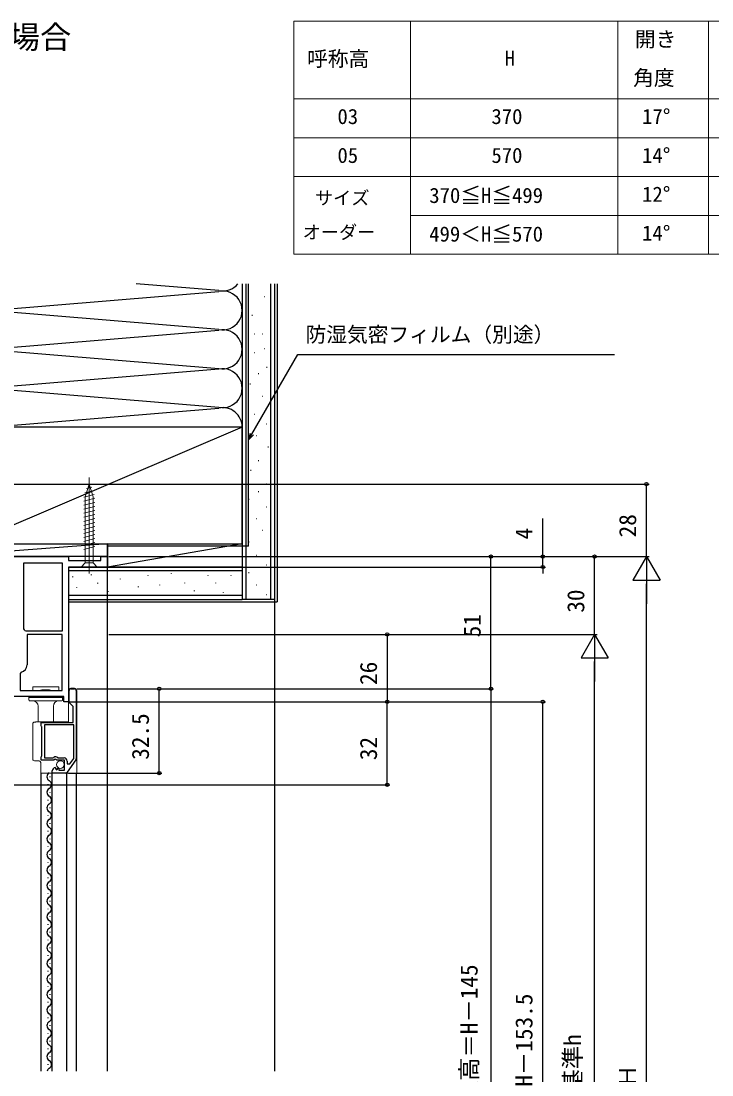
# Model space of a CAD drawing. Units: millimetres, scale not verified. Extents: x -525 to 525, y -783 to 779.
# Drawn here: x -299.3 to -32.7, y -431.2 to -24.5 of the extents above; entities that cross this region are included whole.
import ezdxf
from ezdxf.enums import TextEntityAlignment as Align

# ---------------------------------------------------------------- set-up
doc = ezdxf.new("R2010")
doc.units = ezdxf.units.MM
doc.header["$LTSCALE"] = 4
doc.layers.add('0-1_TABLE1', color=7, linetype='Continuous', lineweight=18)
doc.layers.add('0-5_YKK_13', color=4, linetype='Continuous', lineweight=18)
for name, color, linetype in [('0-2_USER1', 3, 'Continuous'), ('0-3_YKK_11', 7, 'Continuous'), ('0-4_YKK_12', 2, 'Continuous'), ('0-7_YKK_D', 6, 'Continuous'), ('0-9_YSS_K', 3, 'Continuous'), ('0-A_YSS_KE', 3, 'Continuous')]:
    doc.layers.add(name, color=color, linetype=linetype)
doc.styles.add('ＭＳ ゴシック', font='')
doc.styles.get('ＭＳ ゴシック').set_extended_font_data('MS Gothic')

msp = doc.modelspace()

# ---------------------------------------------------------------- linework, layer by layer
at = {"layer": '0-1_TABLE1'}
for p, q in [((-194.005, -24.489), (35.995, -24.489)), ((-194.005, -24.489), (-194.005, -114.489)), ((-149.005, -24.489), (-149.005, -114.489)), ((-69.005, -24.489), (-69.005, -114.489)), ((-34.005, -24.489), (-34.005, -114.489)), ((-194.005, -54.489), (35.995, -54.489)), ((-194.005, -69.489), (35.995, -69.489)), ((-194.005, -84.489), (35.995, -84.489)), ((-149.005, -99.489), (35.995, -99.489)), ((-194.005, -114.489), (35.995, -114.489))]:
    msp.add_line(p, q, dxfattribs=at)
at = {"layer": '0-3_YKK_11'}
for p, q in [((-280.8, -287.066), (-280.8, -282.856)), ((-280.1, -282.156), (-278.7, -282.156)), ((-278, -282.856), (-278, -309.136)), ((-278.126, -309.537), (-281.491, -314.357))]:
    msp.add_line(p, q, dxfattribs=at)
for points in [[(-395, -231.156), (-334.4, -231.156), (-334.4, -203.156), (-331, -203.156), (-331, -205.056), (-331.5, -205.556), (-332, -206.056), (-332, -231.156), (-281, -231.156), (-281, -232.656), (-268.5, -232.656), (-268.5, -231.156), (-266, -231.156), (-266, -235.156), (-281, -235.156), (-281, -287.156), (-282.8, -287.156), (-282.8, -285.156), (-307.5, -285.156), (-307.5, -281.856)], [(-298.023, -259.445), (-298.2, -259.064), (-298.2, -233.556), (-283.4, -233.556)], [(-283.4, -233.556), (-283.4, -259.956), (-297.307, -259.956), (-297.689, -259.78)], [(-283.4, -282.756), (-283.4, -261.156), (-297, -261.156), (-297, -272.956)], [(-299.217, -275.775), (-299.6, -276.261), (-299.6, -282.756), (-283.4, -282.756)], [(-286.118, -312.557), (-285.907, -312.808), (-285.992, -313.127), (-285.524, -313.398), (-284.947, -312.82), (-284.7, -312.923), (-284.7, -313.556), (-282.5, -313.556), (-282.5, -309.756), (-285.5, -309.756), (-285.8, -309.456), (-286.128, -309.303), (-286.668, -309.756), (-291.5, -309.756), (-291.5, -308.43), (-291.4, -308.256), (-291.3, -308.083), (-291.3, -296.83), (-291.4, -296.656), (-291.5, -296.483), (-291.5, -295.156), (-279.2, -295.156), (-279.2, -288.956), (-280.595, -287.561)], [(-279, -309.042), (-279, -296.056), (-290.3, -296.056), (-290.3, -308.856), (-286.996, -308.856), (-286.707, -308.614)], [(-285.157, -308.749), (-284.927, -308.856), (-282.7, -308.856)], [(-281.5, -310.056), (-281.5, -311.156), (-280.476, -311.156), (-279, -309.042)], [(-282.065, -314.656), (-287.3, -314.656), (-287.3, -313.852)]]:
    msp.add_lwpolyline(points, dxfattribs=at)
for centre, radius, start, end in [((-299.9, -261.656), 2.9, 40.32022, 49.67978), ((-299.9, -272.956), 2.9, 283.60896, 359.99999), ((-280.1, -282.856), 0.7, 90.00001, 179.99999), ((-278.7, -282.856), 0.7, 0.00001, 89.99999), ((-280.1, -287.066), 0.7, 179.99997, 224.99996), ((-286, -309.456), 1.1, 40.00519, 130.00001), ((-282.7, -310.056), 1.2, 0.00001, 89.99999), ((-286, -313.852), 1.3, 95.2159, 180.00002), ((-278.7, -309.136), 0.7, 325.08065, 0.00008), ((-282.065, -313.956), 0.7, 270.00002, 325.08063)]:
    msp.add_arc(centre, radius, start, end, dxfattribs=at)
at = {"layer": '0-4_YKK_12'}
for p, q in [((-266, -429.656), (-266, -234.656)), ((-291.5, -429.656), (-291.5, -314.656)), ((-288.068, -316.201), (-288.068, -316.001)), ((-287.3, -429.656), (-287.3, -314.656)), ((-281.75, -314.656), (-281.72, -429.656)), ((-278, -314.656), (-278, -429.656)), ((-288.828, -319.201), (-288.828, -319.001)), ((-288.828, -325.201), (-288.828, -325.001)), ((-288.068, -322.201), (-288.068, -322.001)), ((-288.068, -328.201), (-288.068, -328.001)), ((-288.828, -331.201), (-288.828, -331.001)), ((-288.828, -337.201), (-288.828, -337.001)), ((-288.068, -334.201), (-288.068, -334.001)), ((-288.068, -340.201), (-288.068, -340.001)), ((-288.828, -343.201), (-288.828, -343.001)), ((-288.828, -349.201), (-288.828, -349.001)), ((-288.068, -346.201), (-288.068, -346.001)), ((-288.068, -352.201), (-288.068, -352.001)), ((-288.828, -355.201), (-288.828, -355.001)), ((-288.828, -361.201), (-288.828, -361.001)), ((-288.068, -358.201), (-288.068, -358.001)), ((-288.068, -364.201), (-288.068, -364.001)), ((-288.828, -367.201), (-288.828, -367.001)), ((-288.068, -370.201), (-288.068, -370.001)), ((-288.828, -373.201), (-288.828, -373.001)), ((-288.068, -376.201), (-288.068, -376.001)), ((-288.828, -379.201), (-288.828, -379.001)), ((-288.068, -382.201), (-288.068, -382.001)), ((-288.828, -385.201), (-288.828, -385.001)), ((-288.068, -388.201), (-288.068, -388.001)), ((-288.828, -391.201), (-288.828, -391.001)), ((-288.068, -394.201), (-288.068, -394.001)), ((-288.828, -397.201), (-288.828, -397.001)), ((-288.068, -400.201), (-288.068, -400.001)), ((-288.828, -403.201), (-288.828, -403.001)), ((-288.068, -406.201), (-288.068, -406.001)), ((-288.828, -409.201), (-288.828, -409.001)), ((-288.068, -412.201), (-288.068, -412.001)), ((-288.828, -415.201), (-288.828, -415.001)), ((-288.068, -418.201), (-288.068, -418.001)), ((-288.828, -421.201), (-288.828, -421.001)), ((-288.068, -424.201), (-288.068, -424.001)), ((-288.828, -427.201), (-288.828, -427.001))]:
    msp.add_line(p, q, dxfattribs=at)
for centre, start, end in [((-287.61, -316.101), 119.20254, 240.79746), ((-287.61, -322.101), 119.20254, 240.79746), ((-289.287, -319.101), 299.20254, 60.79746), ((-289.287, -325.101), 299.20254, 60.79746), ((-287.61, -328.101), 119.20254, 240.79746), ((-287.61, -334.101), 119.20254, 240.79746), ((-289.287, -331.101), 299.20254, 60.79746), ((-289.287, -337.101), 299.20254, 60.79746), ((-287.61, -340.101), 119.20254, 240.79746), ((-287.61, -346.101), 119.20254, 240.79746), ((-289.287, -343.101), 299.20254, 60.79746), ((-289.287, -349.101), 299.20254, 60.79746), ((-287.61, -352.101), 119.20254, 240.79746), ((-289.287, -355.101), 299.20254, 60.79746), ((-287.61, -358.101), 119.20254, 240.79746), ((-289.287, -361.101), 299.20254, 60.79746), ((-287.61, -364.101), 119.20254, 240.79746), ((-289.287, -367.101), 299.20254, 60.79746), ((-287.61, -370.101), 119.20254, 240.79746), ((-289.287, -373.101), 299.20254, 60.79746), ((-287.61, -376.101), 119.20254, 240.79746), ((-289.287, -379.101), 299.20254, 60.79746), ((-287.61, -382.101), 119.20254, 240.79746), ((-289.287, -385.101), 299.20254, 60.79746), ((-287.61, -388.101), 119.20254, 240.79746), ((-289.287, -391.101), 299.20254, 60.79746), ((-287.61, -394.101), 119.20254, 240.79746), ((-289.287, -397.101), 299.20254, 60.79746), ((-287.61, -400.101), 119.20254, 240.79746), ((-289.287, -403.101), 299.20254, 60.79746), ((-287.61, -406.101), 119.20254, 240.79746), ((-287.61, -412.101), 119.20254, 240.79746), ((-289.287, -409.101), 299.20254, 60.79746), ((-289.287, -415.101), 299.20254, 60.79746), ((-287.61, -418.101), 119.20254, 240.79746), ((-287.61, -424.101), 119.20254, 240.79746), ((-289.287, -421.101), 299.20254, 60.79746), ((-289.287, -427.101), 299.20254, 60.79746), ((-287.61, -430.101), 119.20254, 164.99182)]:
    msp.add_arc(centre, 1.718, start, end, dxfattribs=at)
at = {"layer": '0-5_YKK_13'}
for p, q in [((-273, -203.156), (-274.55, -208.072)), ((-273, -203.156), (-274.55, -208.072)), ((-273, -237.656), (-273, -200.656)), ((-273, -203.156), (-271.45, -208.072)), ((-275.1, -208.223), (-271.158, -207.167)), ((-274.646, -206.549), (-271.61, -205.735)), ((-274.111, -204.853), (-272.061, -204.303)), ((-275.1, -209.776), (-270.9, -208.651)), ((-275.1, -211.329), (-270.9, -210.204)), ((-274.55, -233.606), (-274.55, -208.072)), ((-271.45, -233.606), (-271.45, -208.072)), ((-275.1, -212.882), (-270.9, -211.757)), ((-275.1, -214.435), (-270.9, -213.31)), ((-275.1, -215.988), (-270.9, -214.863)), ((-275.1, -217.541), (-270.9, -216.415)), ((-275.1, -219.094), (-270.9, -217.968)), ((-275.1, -220.647), (-270.9, -219.521)), ((-275.1, -222.2), (-270.9, -221.074)), ((-275.1, -223.752), (-270.9, -222.627)), ((-275.1, -225.305), (-270.9, -224.18)), ((-275.1, -226.858), (-270.9, -225.733)), ((-275.1, -228.411), (-270.9, -227.286)), ((-269.9, -235.156), (-271.45, -233.606)), ((-294.799, -281.458), (-294.799, -282.758)), ((-294.799, -282.758), (-294.731, -282.758)), ((-291.874, -282.758), (-294.731, -282.758)), ((-290.249, -282.546), (-289.349, -282.546)), ((-287.724, -282.758), (-284.867, -282.758)), ((-287.049, -281.458), (-284.799, -281.458)), ((-284.867, -282.758), (-284.799, -282.758)), ((-284.799, -281.458), (-284.799, -282.758)), ((-281, -286.105), (-281, -282.856)), ((-280.1, -281.956), (-279.8, -281.956)), ((-279.8, -281.956), (-278.7, -281.956)), ((-277.8, -282.856), (-277.8, -282.956)), ((-296.299, -285.458), (-296.299, -285.17)), ((-295.808, -286.775), (-296.004, -286.771)), ((-295.808, -285.458), (-291.049, -285.458)), ((-291.049, -286.858), (-295.808, -286.775)), ((-291.049, -285.458), (-288.549, -285.458)), ((-288.549, -286.858), (-291.049, -286.858)), ((-288.549, -285.458), (-283.79, -285.458)), ((-283.79, -286.775), (-288.549, -286.858)), ((-283.79, -285.16), (-284.599, -285.159)), ((-283.79, -285.458), (-283.299, -285.458)), ((-283.594, -286.771), (-283.79, -286.775)), ((-283.299, -285.17), (-283.299, -285.458)), ((-283.299, -285.458), (-283.299, -286.472)), ((-281, -294.856), (-281, -286.105)), ((-292.749, -294.959), (-292.749, -288.794)), ((-286.849, -288.794), (-286.849, -294.907)), ((-294.8, -298.284), (-294.8, -295.671)), ((-294.106, -294.971), (-293.733, -294.968)), ((-292.914, -294.96), (-281, -294.856)), ((-294.8, -299.539), (-294.8, -298.874)), ((-294.8, -304.784), (-294.8, -300.129)), ((-294.8, -306.039), (-294.8, -305.374)), ((-294.8, -309.242), (-294.8, -306.629)), ((-292.394, -309.957), (-294.106, -309.942)), ((-291.7, -314.656), (-291.7, -310.657)), ((-291.006, -314.656), (-291.7, -314.656)), ((-280.1, -314.656), (-281, -314.656)), ((-280.1, -314.656), (-278.7, -314.656))]:
    msp.add_line(p, q, dxfattribs=at)
for points in [[(-269.9, -235.156), (-276.1, -235.156), (-274.55, -233.606), (-271.45, -233.606)], [(-294.799, -281.458), (-292.549, -281.458), (-287.049, -281.458)], [(-277.8, -282.956), (-277.8, -314.656), (-278.7, -314.656)], [(-296.299, -286.472), (-296.299, -285.458), (-295.808, -285.458)], [(-292.449, -285.458), (-292.446, -285.458), (-292.295, -285.433)], [(-287.303, -285.433), (-287.153, -285.458), (-287.149, -285.458)], [(-294.657, -295.247), (-294.737, -295.382), (-294.784, -295.525), (-294.8, -295.671)], [(-294.709, -295.327), (-294.683, -295.284), (-294.657, -295.247)], [(-293.5, -294.856), (-292.915, -294.856), (-292.914, -294.96)], [(-294.8, -298.874), (-294.8, -298.79), (-294.8, -298.682), (-294.8, -298.556), (-294.8, -298.418), (-294.8, -298.284)], [(-294.8, -299.539), (-294.8, -299.623), (-294.8, -299.731), (-294.8, -299.857), (-294.8, -299.995), (-294.8, -300.129)], [(-294.8, -305.374), (-294.8, -305.29), (-294.8, -305.182), (-294.8, -305.056), (-294.8, -304.918), (-294.8, -304.784)], [(-294.8, -306.039), (-294.8, -306.123), (-294.8, -306.231), (-294.8, -306.357), (-294.8, -306.495), (-294.8, -306.629)], [(-294.657, -309.666), (-294.737, -309.531), (-294.784, -309.388), (-294.8, -309.242)], [(-291.006, -314.656), (-282.5, -314.656), (-281, -314.656)]]:
    msp.add_lwpolyline(points, dxfattribs=at)
msp.add_circle((-284.148, -311.406), 1.45, dxfattribs=at)
for centre, radius, start, end in [((-280.1, -282.856), 0.9, 90, 180), ((-278.7, -282.856), 0.9, 0, 90), ((-295.999, -286.472), 0.3, 180, 269), ((-294.749, -288.794), 2, 0, 89), ((-292.449, -284.958), 0.5, 270, 285.20453), ((-292.416, -284.973), 0.475, 281.9123, 337.10797), ((-292.414, -284.983), 0.458, 290.73966, 337.51356), ((-287.182, -284.973), 0.475, 202.89595, 258.13445), ((-287.184, -284.983), 0.458, 202.48644, 249.26034), ((-287.149, -284.958), 0.5, 254.8249, 270), ((-284.849, -288.794), 2, 91, 180), ((-283.599, -286.472), 0.3, 271, 0), ((-294.1, -295.671), 0.7, 90.5, 142.71364), ((-293.5, -295.156), 0.3, 90, 140.97935), ((-294.1, -309.242), 0.7, 217.28636, 269.5), ((-292.4, -310.657), 0.7, 0, 89.5)]:
    msp.add_arc(centre, radius, start, end, dxfattribs=at)
for centre, major_axis, ratio, start_param, end_param in [((-290.249, -282.846), (1.7, 0), 0.176327, 1.5707963, 2.8439125), ((-289.349, -282.846), (1.7, 0), 0.176327, 0.2976802, 1.5707963), ((-295.799, -285.17), (0.5, 0), 0.020408, 1.5882496, 3.1415927), ((-283.799, -285.17), (0.5, 0), 0.020408, 6.2831853, 7.8365283)]:
    msp.add_ellipse(centre, major_axis=major_axis, ratio=ratio, start_param=start_param, end_param=end_param, dxfattribs=at)
at = {"layer": '0-7_YKK_D'}
for p, q in [((-330.5, -203.156), (-57.004, -203.156)), ((-58.004, -231.156), (-58.004, -203.156)), ((-98.004, -231.156), (-98.004, -216.38)), ((-265.5, -231.156), (-57.004, -231.156)), ((-265.5, -231.156), (-117.004, -231.156)), ((-265.5, -231.156), (-57.004, -231.156)), ((-265.5, -231.156), (-77.004, -231.156)), ((-265.499, -231.156), (-97.004, -231.156)), ((-118.004, -282.156), (-118.004, -231.156)), ((-98.004, -235.156), (-98.004, -231.156)), ((-78.004, -261.156), (-78.004, -231.156)), ((-58.004, -231.156), (-63.254, -240.25)), ((-58.004, -231.156), (-52.754, -240.25)), ((-58.004, -231.156), (-58.004, -249.343)), ((-265.498, -235.156), (-97.004, -235.156)), ((-98.004, -235.156), (-98.004, -237.706)), ((-63.254, -240.25), (-52.754, -240.25)), ((-58.004, -620.656), (-58.004, -241.656)), ((-265.5, -261.156), (-77.004, -261.156)), ((-265.5, -261.156), (-157.004, -261.156)), ((-265.5, -261.156), (-77.004, -261.156)), ((-158.004, -261.156), (-158.004, -287.156)), ((-78.004, -261.156), (-83.254, -270.25)), ((-78.004, -261.156), (-72.754, -270.25)), ((-78.004, -261.156), (-78.004, -279.343)), ((-83.254, -270.25), (-72.754, -270.25)), ((-78.004, -580.656), (-78.004, -271.656)), ((-277.7, -282.156), (-117.004, -282.156)), ((-277.7, -282.156), (-117.004, -282.156)), ((-277.7, -282.156), (-245, -282.156)), ((-246, -314.656), (-246, -282.156)), ((-118.004, -282.156), (-118.004, -537.156)), ((-280.5, -287.156), (-157.004, -287.156)), ((-280.5, -287.156), (-157.004, -287.156)), ((-280.5, -287.156), (-97.004, -287.156)), ((-158.004, -319.156), (-158.004, -287.156)), ((-98.004, -533.656), (-98.004, -287.156)), ((-281.065, -314.656), (-245, -314.656)), ((-311.5, -319.156), (-157.004, -319.156))]:
    msp.add_line(p, q, dxfattribs=at)
for points in [[(-211.505, -186.059), (-210.23, -183.851), (-192.508, -153.156), (-70.276, -153.156)], [(-209.638, -184.193), (-211.505, -186.059), (-210.821, -183.509)]]:
    msp.add_lwpolyline(points, dxfattribs=at)
for centre in [(-58.004, -203.156), (-118.004, -231.156), (-98.004, -231.156), (-78.004, -231.156), (-98.004, -235.156), (-158.004, -261.156), (-246, -282.156), (-118.004, -282.156), (-118.004, -282.156), (-158.004, -287.156), (-158.004, -287.156), (-98.004, -287.156), (-246, -314.656), (-158.004, -319.156)]:
    msp.add_circle(centre, 0.637, dxfattribs=at)
at = {"layer": '0-9_YSS_K'}
for p, q in [((-223.031, -128.498), (-254.869, -125.868)), ((-214, -125.868), (-214, -181.156)), ((-212.5, -247.656), (-212.5, -125.868)), ((-203, -247.656), (-203, -125.868)), ((-200.5, -125.868), (-200.5, -248.656)), ((-309.968, -135.998), (-223.031, -128.814)), ((-205.416, -130.81), (-205.216, -130.81)), ((-223.031, -143.498), (-309.968, -136.314)), ((-210.218, -138.012), (-210.018, -138.012)), ((-309.968, -150.998), (-223.031, -143.814)), ((-209.418, -145.215), (-209.218, -145.215)), ((-206.217, -145.215), (-206.017, -145.215)), ((-309.968, -151.314), (-223.031, -158.498)), ((-209.418, -152.418), (-209.218, -152.418)), ((-205.416, -150.817), (-205.216, -150.817)), ((-204.616, -158.02), (-204.416, -158.02)), ((-223.031, -158.814), (-309.968, -165.998)), ((-207.817, -160.421), (-207.617, -160.421)), ((-309.968, -166.314), (-223.031, -173.498)), ((-211.019, -164.422), (-210.819, -164.422)), ((-206.217, -169.224), (-206.017, -169.224)), ((-309.968, -180.998), (-223.031, -173.814)), ((-209.276, -176.155), (-209.076, -176.155)), ((-214, -181.156), (-319, -226.156)), ((-204.801, -179.885), (-204.601, -179.885)), ((-208.53, -184.361), (-208.33, -184.361)), ((-204.055, -188.837), (-203.855, -188.837)), ((-207.784, -194.059), (-207.584, -194.059)), ((-210.768, -197.789), (-210.568, -197.789)), ((-204.801, -203.011), (-204.601, -203.011)), ((-207.784, -205.995), (-207.584, -205.995)), ((-211.514, -208.979), (-211.314, -208.979)), ((-204.801, -211.963), (-204.601, -211.963)), ((-208.53, -216.438), (-208.33, -216.438)), ((-206.293, -220.914), (-206.093, -220.914)), ((-266, -226.156), (-331, -231.156)), ((-214, -226.156), (-266, -235.156)), ((-211.514, -225.39), (-211.314, -225.39)), ((-208.53, -230.612), (-208.33, -230.612)), ((-204.801, -234.342), (-204.601, -234.342)), ((-214, -236.656), (-281, -236.656)), ((-279.339, -239.073), (-279.339, -238.873)), ((-272.136, -238.273), (-272.136, -238.073)), ((-260.932, -239.873), (-260.932, -239.673)), ((-250.271, -238.457), (-250.271, -238.257)), ((-241.319, -237.711), (-241.319, -237.511)), ((-227.145, -238.457), (-227.145, -238.257)), ((-218.194, -238.457), (-218.194, -238.257)), ((-211.514, -237.326), (-211.314, -237.326)), ((-277.738, -243.075), (-277.738, -242.875)), ((-269.735, -241.474), (-269.735, -241.274)), ((-254.001, -242.933), (-254.001, -242.733)), ((-245.795, -242.187), (-245.795, -241.987)), ((-236.097, -241.441), (-236.097, -241.241)), ((-224.161, -241.441), (-224.161, -241.241)), ((-208.53, -242.048), (-208.33, -242.048)), ((-214, -246.156), (-281, -246.156)), ((-265.734, -244.675), (-265.734, -244.475)), ((-232.367, -244.425), (-232.367, -244.225)), ((-221.178, -245.171), (-221.178, -244.971)), ((-204.801, -245.778), (-204.601, -245.778)), ((-201.5, -247.656), (-201.5, -429.656)), ((-281, -248.656), (-200.5, -248.656))]:
    msp.add_line(p, q, dxfattribs=at)
for points in [[(-266, -231.156), (-331, -231.156), (-331, -226.156), (-266, -226.156)], [(-266, -226.156), (-214, -226.156), (-214, -235.156), (-266, -235.156)]]:
    msp.add_lwpolyline(points, close=True, dxfattribs=at)
for centre, start, end in [((-221.5, -121.156), 258.21646, 321.08647), ((-221.5, -136.156), 258.21646, 101.78354), ((-221.5, -151.156), 258.21646, 101.78354), ((-221.5, -166.156), 258.21646, 101.78354), ((-221.5, -181.156), 0, 101.78354)]:
    msp.add_arc(centre, 7.5, start, end, dxfattribs=at)
at = {"layer": '0-A_YSS_KE'}
for p, q in [((-214, -125.868), (-214, -247.656)), ((-211.5, -227.156), (-211.5, -125.868)), ((-211.5, -227.156), (-266, -227.156)), ((-281, -247.656), (-214, -247.656))]:
    msp.add_line(p, q, dxfattribs=at)
for points in [[(-201.5, -125.868), (-201.5, -247.656), (-214, -247.656)], [(-281, -235.156), (-214, -235.156), (-214, -247.656)]]:
    msp.add_lwpolyline(points, dxfattribs=at)
msp.add_lwpolyline([(-319, -181.156), (-319, -226.156), (-214, -226.156), (-214, -181.156)], close=True, dxfattribs=at)

# ---------------------------------------------------------------- texts
at = {"layer": '0-1_TABLE1', "style": 'ＭＳ ゴシック'}
for s, height, p in [('開き', 5.865, (-62.482, -36.163)), ('呼称高', 5.865, (-188.959, -43.716)), ('H', 5.865, (-112.732, -43.489)), ('角度', 5.865, (-63.141, -51.042)), ('03', 5.865, (-177.232, -65.989)), ('370', 5.865, (-117.823, -65.989)), ('17°', 5.865, (-59.686, -65.989)), ('14°', 5.865, (-59.686, -80.989)), ('05', 5.865, (-177.232, -80.989)), ('570', 5.865, (-117.823, -80.989)), ('サイズ', 5.132, (-185.882, -96.838)), ('370≦H≦499', 5.865, (-141.8, -96.444)), ('12°', 5.865, (-59.686, -95.989)), ('オーダー', 5.132, (-190.635, -110.055)), ('499＜H≦570', 5.865, (-141.823, -111.353)), ('14°', 5.865, (-59.686, -110.989))]:
    msp.add_text(s, height=height, dxfattribs=at).set_placement(p, align=Align.BOTTOM_LEFT)
at = {"layer": '0-2_USER1', "style": 'ＭＳ ゴシック'}
msp.add_text('●端部操作仕様（右勝手）の場合', height=8.798, dxfattribs=at).set_placement((-460, -37.7), align=Align.BOTTOM_LEFT)
at = {"layer": '0-7_YKK_D', "style": 'ＭＳ ゴシック'}
msp.add_text('防湿気密フィルム（別途）', height=5.865, dxfattribs=at).set_placement((-189.549, -150.111), align=Align.BOTTOM_LEFT)
for s, p in [('28', (-60.004, -223.727)), ('4', (-100.004, -224.517)), ('30', (-80.004, -252.804)), ('51', (-120.004, -262.307)), ('26', (-160.004, -280.676)), ('32.5', (-248, -309.554)), ('32', (-160.004, -309.702)), ('網戸出来高＝H－145', (-121.18, -469.46)), ('H－153.5', (-100.004, -435.693)), ('内法基準h', (-81.231, -455.969)), ('Ｈ', (-60.004, -436.168))]:
    msp.add_text(s, height=6.598, rotation=90, dxfattribs=at).set_placement(p, align=Align.BOTTOM_LEFT)

doc.saveas('drawing.dxf')
